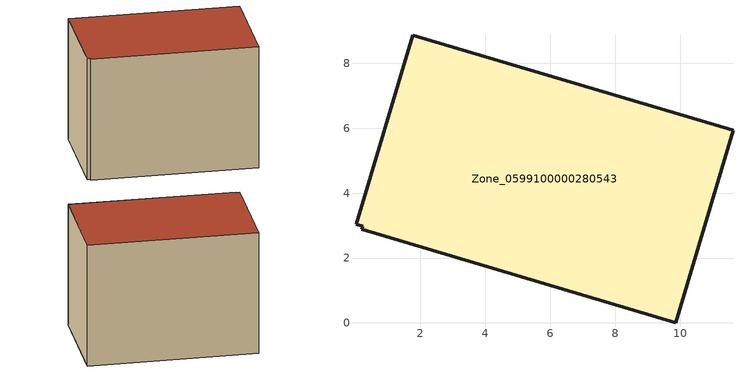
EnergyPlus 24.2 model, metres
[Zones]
Zone_0599100000280543
 floor ground (C_G): 0.03,3.04 1.76,8.87 11.63,5.93 9.87,0 0.2,2.88 0.23,2.98 z0.59
 wall outside (C_F): 11.63,5.93 1.76,8.87 0.03,3.04 0.23,2.98 0.2,2.88 9.87,0 11.63,5.93 z0.59:8.37
 roof outside (C_R): 1.76,8.87 0.03,3.04 0.23,2.98 0.2,2.88 9.87,0 11.63,5.93 z8.37
[BUILDING]
Pand.0599100000280543: North Axis=0; Terrain=City; Loads Convergence Tolerance Value=0.04; Temperature Convergence Tolerance Value=0.4; Solar Distribution=FullExterior; Maximum Number of Warmup Days=25; Minimum Number of Warmup Days=1
[Site:Location]
Rotterdam.The.Hague.AP_ZH_NLD Design_Conditions: Latitude=51.96; Longitude=4.45; Time Zone=1; Elevation=-4.5
[SITE:GROUNDTEMPERATURE:BUILDINGSURFACE]
18, 18, 18, 18, 18, 18, 18, 18, 18, 18, 18, 18
[MATERIAL] Thermal Absorptance=0.9; Solar Absorptance=0.7; Visible Absorptance=0.7
Name | Roughness | Thickness | Conductivity | Density | Specific Heat
G.TI.1965-1974 | MediumSmooth | 0.15 | 0.882353 | 540 | 1210
F.TI.1965-1974 | Rough | 0.3 | 0.697674 | 1920 | 840
R.TI.1965-1974 | MediumRough | 0.2 | 0.232558 | 1500 | 1000
[CONSTRUCTION]
C_G: G.TI.1965-1974
C_F: F.TI.1965-1974
C_R: R.TI.1965-1974
[ZONE]
Zone_0599100000280543: Type=1; Multiplier=1; Ceiling Height=Autocalculate; Volume=Autocalculate; Floor Area=autocalculate; Part of Total Floor Area=Yes
[ZONEINFILTRATION:DESIGNFLOWRATE]
Infil_Zone_0599100000280543: Zone or ZoneList or Space or SpaceList=Zone_0599100000280543; Schedule=AlwaysOn; Design Flow Rate Calculation Method=Flow/Area; Flow Rate per Floor Area=0.003; Constant Term Coefficient=1; Temperature Term Coefficient=0; Velocity Term Coefficient=0; Velocity Squared Term Coefficient=0
[HVACTEMPLATE:ZONE:IDEALLOADSAIRSYSTEM]
Zone_0599100000280543: Maximum Heating Supply Air Temperature=50; Minimum Cooling Supply Air Temperature=13; Maximum Heating Supply Air Humidity Ratio=0.0156; Minimum Cooling Supply Air Humidity Ratio=0.0077; Heating Limit=NoLimit; Cooling Limit=NoLimit; Dehumidification Control Type=ConstantSensibleHeatRatio; Cooling Sensible Heat Ratio=0.7; Dehumidification Setpoint=60; Humidification Control Type=None; Humidification Setpoint=30; Outdoor Air Method=None; Outdoor Air Flow Rate per Person=0.00944; Outdoor Air Flow Rate per Zone Floor Area=0; Outdoor Air Flow Rate per Zone=0; Demand Controlled Ventilation Type=None; Outdoor Air Economizer Type=NoEconomizer; Heat Recovery Type=None; Sensible Heat Recovery Effectiveness=0.7; Latent Heat Recovery Effectiveness=0.65
[ZONECONTROL:THERMOSTAT]
ThermostatControl_Zone_0599100000280543: Zone or ZoneList=Zone_0599100000280543; Control Type Schedule=DualSetpointControlType; Control 1=Thermostat_Zone_0599100000280543; Temperature Difference Between Cutout And Setpoint=0
[THERMOSTATSETPOINT:DUALSETPOINT]
Thermostat_Zone_0599100000280543: Heating Setpoint Temperature Schedule=HeatingSetpoint_Zone_0599100000280543; Cooling Setpoint Temperature Schedule=CoolingSetpoint_Zone_0599100000280543
[SCHEDULE:COMPACT]
HeatingSetpoint_Zone_0599100000280543: Through: 12/31, For: AllDays, Until: 24:00, 21
CoolingSetpoint_Zone_0599100000280543: Through: 12/31, For: AllDays, Until: 24:00, 24
DualSetpointControlType: Through: 12/31, For: AllDays, Until: 24:00, 4
AlwaysOn: Through: 12/31, For: AllDays, Until: 24:00, 1
